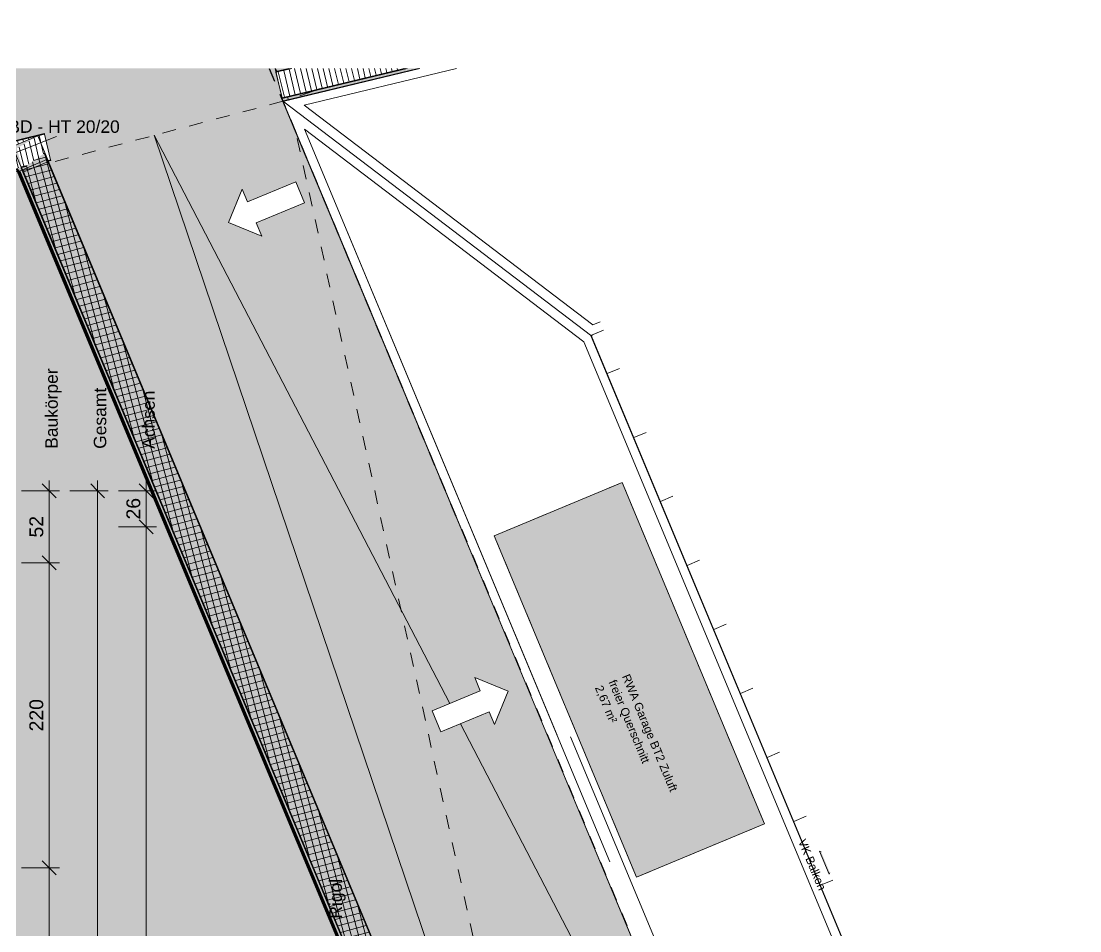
# Model space of a CAD drawing. Header units: metres. Extents: x -67.4 to -19.1, y 43.9 to 93.
# Drawn here: x -33.36 to -25.72, y 80.06 to 86.63 of the extents above; entities that cross this region are included whole.
import ezdxf

# ---------------------------------------------------------------- set-up
doc = ezdxf.new("R2010")
doc.units = ezdxf.units.M
doc.linetypes.add('Verdeckt', pattern=[0.003, 0.002, -0.001])
doc.linetypes.add('Verdeckt Unten', pattern=[0.005, 0.003, -0.002])
for name, color, linetype, lineweight in [('A-DETL-GENF_', 92, 'Continuous', 13), ('A-DETL-MBND', 5, 'Continuous', 5), ('A_2D', 7, 'Continuous', 13), ('A_Bemassung-50_', 4, 'Continuous', 9), ('A_Bemassung_', 4, 'Continuous', 9), ('A_Beschriftung_', 7, 'Continuous', 9), ('A_Decken', 8, 'Continuous', 13), ('A_Durchbruch_', 7, 'Continuous', 5), ('A_Fenster', 7, 'Continuous', 13), ('A_Raeume', 7, 'Continuous', 13), ('A_Raeume_', 7, 'Continuous', 5), ('A_Waende', 7, 'Continuous', 13), ('M-EQPM', 50, 'Continuous', 5), ('M-EQPM-IDEN_', 50, 'Continuous', 9), ('Text', 130, 'Continuous', 9)]:
    doc.layers.add(name, color=color, linetype=linetype, lineweight=lineweight)
doc.styles.add('Arial_2', font='arial.ttf', dxfattribs={"height": 0.09})
doc.styles.add('Arial_5', font='arial.ttf', dxfattribs={"height": 0.1})
doc.styles.add('Arial_6', font='arial.ttf', dxfattribs={"height": 0.06})
doc.styles.add('Arial_9', font='arial.ttf', dxfattribs={"height": 0.0018})
doc.dimstyles.new('WGA-Bemaßung', dxfattribs={"dimscale": 0.3048, "dimtxt": 0.102026, "dimasz": 0.328084, "dimexe": 0.246063, "dimexo": 0.0625, "dimgap": 0.04101, "dimtad": 1, "dimdec": 1, "dimlfac": 100, "dimrnd": 0.5, "dimdsep": 46, "dimtxsty": 'Arial_5', "dimblk1": 'OBLIQUE', "dimblk2": 'OBLIQUE', "dimsah": 1, "dimcen": 0.09, "dimdle": 0.246063, "dimazin": 2, "dimtfac": 1, "dimtdec": 4, "dimtix": 1, "dimtmove": 0, "dimatfit": 3, "dimfxl": 0.656168, "dimfxlon": 1, "dimtvp": 1, "dimtolj": 1, "dimtzin": 0, "dimarcsym": 2})

# ---------------------------------------------------------------- blocks, each defined once
blk = doc.blocks.new('Pfosten rechteckig - 0060x0150_PfostenRiegel-11108669-263_PP_00EG_BT2')
at = {"layer": 'A_Fenster', "lineweight": 5}
blk.add_line((-31.468, 86.0498), (-31.4228, 85.9416), dxfattribs=at)
blk = doc.blocks.new('HLS_Rigol - 20x8cm-9179607-263_PP_00EG_BT2')
at = {"layer": 'A-DETL-MBND'}
for p, q in [((-33.3469, 85.5559), (-33.1715, 85.629)), ((-28.8203, 75.1965), (-33.1715, 85.629)), ((-33.1697, 85.6298), (-33.1669, 85.631)), ((-28.8185, 75.1973), (-33.1697, 85.6298)), ((-28.8157, 75.1985), (-33.1669, 85.631)), ((-28.8157, 75.1985), (-33.1669, 85.631)), ((-33.3515, 85.554), (-33.3505, 85.5544)), ((-29.0003, 75.1215), (-33.3515, 85.554)), ((-29.0003, 75.1215), (-33.3515, 85.554)), ((-33.3482, 85.5551), (-33.3468, 85.5557)), ((-28.9976, 75.1226), (-33.3473, 85.5516)), ((-33.3469, 85.5557), (-33.3469, 85.5559)), ((-28.9957, 75.1234), (-33.3469, 85.5559))]:
    blk.add_line(p, q, dxfattribs=at)
blk = doc.blocks.new('HLS_Rigol - 20x8cm-9179608-263_PP_00EG_BT2')
at = {"layer": 'M-EQPM'}
for p, q in [((-31.4253, 86.286), (-31.5202, 86.2631)), ((-30.5717, 86.286), (-31.4734, 86.0687))]:
    blk.add_line(p, q, dxfattribs=at)
blk = doc.blocks.new('HLS_Rigol - 20x8cm-9179609-263_PP_00EG_BT2')
at = {"layer": 'M-EQPM'}
for p, q in [((-33.1902, 85.8167), (-48.0011, 82.2475)), ((-33.3239, 85.5788), (-33.3525, 85.5719)), ((-33.1644, 85.6172), (-33.1664, 85.6167)), ((-33.1433, 85.6223), (-33.1615, 85.6179))]:
    blk.add_line(p, q, dxfattribs=at)
blk = doc.blocks.new('Lamellen - Lamellen-9999674-263_PP_00EG_BT2')
at = {"layer": 'A_2D'}
for p, q in [((4.0841, 91.5266), (4.0809, 91.5321)), ((4.0861, 91.5321), (4.0809, 91.5321)), ((5.0717, 91.3748), (4.0861, 91.5321)), ((4.0861, 91.5321), (4.0893, 91.5266)), ((4.0815, 91.5221), (4.081, 85.5979)), ((4.0815, 91.5221), (4.0841, 91.5266)), ((4.0854, 91.5243), (4.0815, 91.5221)), ((4.0841, 91.5266), (4.0893, 91.5266)), ((4.0893, 91.5266), (4.0854, 91.5243)), ((4.0854, 91.5243), (5.4848, 89.1108)), ((4.2109, 91.4464), (5.3273, 91.2682)), ((5.5235, 89.1825), (4.2109, 91.4464)), ((5.328, 91.268), (4.211, 91.4462)), ((4.146, 85.5607), (4.1464, 91.2861)), ((4.1464, 91.2861), (5.4159, 89.0948)), ((4.1469, 91.2853), (4.1466, 86.5486)), ((5.5809, 89.1825), (5.5235, 89.1825)), ((5.4159, 89.0948), (5.4155, 84.3565)), ((5.4805, 84.2915), (5.4808, 89.1085)), ((5.4808, 89.1085), (5.4848, 89.1108)), ((5.4834, 89.1101), (5.4831, 84.2961)), ((5.4848, 89.1108), (5.4887, 89.1131)), ((5.4861, 89.1175), (5.5809, 89.1175)), ((5.4887, 89.1131), (5.4861, 89.1175)), ((4.0809, 84.4975), (4.0809, 84.2923)), ((4.1459, 84.3572), (4.1459, 84.4975)), ((4.1464, 84.4975), (4.1464, 84.3581)), ((4.1464, 84.3581), (4.1459, 84.3572)), ((5.4155, 84.3565), (4.1459, 84.3572)), ((4.1464, 84.3581), (5.4155, 84.3574)), ((4.0809, 84.2923), (5.4805, 84.2915)), ((5.4831, 84.2961), (5.4805, 84.2915))]:
    blk.add_line(p, q, dxfattribs=at)
blk = doc.blocks.new('Pfosten rechteckig - 0060x0150_PfostenRiegel-11108527-263_PP_00EG_BT2')
at = {"layer": 'A_Fenster', "lineweight": 5}
for p, q in [((-28.76, 79.5572), (-30.5385, 83.8212)), ((-29.3926, 81.4634), (-28.6216, 79.6149)), ((-28.6216, 79.6149), (-28.76, 79.5572))]:
    blk.add_line(p, q, dxfattribs=at)
blk = doc.blocks.new('Pfosten rechteckig - 0060x0150_PfostenRiegel-11108668-263_PP_00EG_BT2')
at = {"layer": 'A_Fenster', "lineweight": 5}
blk.add_line((-31.4672, 86.05), (-31.468, 86.0498), dxfattribs=at)
blk = doc.blocks.new('Pfosten rechteckig - 0060x0150_PfostenRiegel-11108555-263_PP_00EG_BT2')
at = {"layer": 'A_Fenster', "lineweight": 5}
blk.add_line((-30.9234, 84.7441), (-31.4015, 85.8905), dxfattribs=at)
blk = doc.blocks.new('Pfosten rechteckig - 0060x0150_PfostenRiegel-11108556-263_PP_00EG_BT2')
at = {"layer": 'A_Fenster', "lineweight": 5}
blk.add_line((-31.4015, 85.8905), (-31.4228, 85.9416), dxfattribs=at)
blk = doc.blocks.new('Symbol_Schatten - Bodendurchbruch_Schatten-V83-263_PP_00EG_BT2')
at = {"layer": 'A_2D'}
for p, q in [((-0.0961, -0.1), (-0.0981, -0.1)), ((0.0959, -0.1), (0.0939, -0.1)), ((0.1, -0.1), (0.0989, -0.1)), ((0.1, -0.0919), (0.1, -0.0939)), ((0.1, -0.0969), (0.1, -0.1))]:
    blk.add_line(p, q, dxfattribs=at)
at = {"layer": 'A_Durchbruch_'}
for p, q in [((-0.0981, -0.1), (-0.0961, -0.1)), ((0.0939, -0.1), (0.0959, -0.1)), ((0.0989, -0.1), (0.1, -0.1)), ((0.1, -0.0939), (0.1, -0.0919)), ((0.1, -0.1), (0.1, -0.0969))]:
    blk.add_line(p, q, dxfattribs=at)
blk = doc.blocks.new('Symbol_Schatten - Bodendurchbruch_Schatten-V84-263_PP_00EG_BT2')
at = {"layer": 'A-DETL-GENF_'}
blk.add_hatch(color=256, dxfattribs=at).paths.add_polyline_path([(-0.1, -0.1), (-0.075, 0.075), (0.0959, 0.1), (-0.1, 0.1), (-0.1, -0.092)])
at = {"layer": 'A_2D'}
for p, q in [((-0.1, -0.1), (-0.1, 0.1)), ((-0.1, 0.1), (0.1, 0.1)), ((0.1, 0.1), (0.1, -0.1)), ((0.1, -0.1), (-0.1, -0.1))]:
    blk.add_line(p, q, dxfattribs=at)
at = {"layer": 'A_Durchbruch_'}
for p, q in [((0.1, 0.1), (-0.1, 0.1)), ((-0.1, 0.1), (-0.1, -0.1)), ((0.1, -0.1), (0.1, 0.1)), ((-0.1, -0.1), (0.1, -0.1))]:
    blk.add_line(p, q, dxfattribs=at)
blk = doc.blocks.new('Dtai_Pfeil-Abluft-Zuluft - Ab-_Zuluft-8629826-263_PP_00EG_BT2')
at = {"layer": 'A-DETL-GENF_'}
for p, q in [((0.0791, 0.3802), (-0.1053, 0.1957)), ((0.2636, 0.1957), (0.0791, 0.3802)), ((-0.1053, 0.1957), (-0.0009, 0.1957)), ((-0.0009, 0.1957), (-0.0009, -0.1815)), ((0.1631, -0.1815), (0.1631, 0.1957)), ((0.1631, 0.1957), (0.2636, 0.1957)), ((-0.0009, -0.1815), (0.1631, -0.1815))]:
    blk.add_line(p, q, dxfattribs=at)
blk = doc.blocks.new('DIMBLOCK73-263_PP_00EG_BT2')
at = {"layer": 'A_Bemassung-50_', "lineweight": 35, "transparency": 16777216}
for p, q in [((-32.4556, 83.2392), (-32.5056, 83.2892)), ((-32.4556, 83.2392), (-32.4056, 83.1892)), ((-32.4557, 82.9792), (-32.5057, 83.0292)), ((-32.4557, 82.9792), (-32.4057, 82.9292))]:
    blk.add_line(p, q, dxfattribs=at)
at = {"layer": 'A_Bemassung-50_', "transparency": 16777216}
for p, q in [((-32.4556, 83.3142), (-32.4557, 82.9792)), ((-32.4556, 83.2392), (-32.6556, 83.2392)), ((-32.4556, 83.2392), (-32.3806, 83.2392)), ((-32.4557, 82.9792), (-32.6557, 82.9792)), ((-32.4557, 82.9792), (-32.3807, 82.9792))]:
    blk.add_line(p, q, dxfattribs=at)
at = {"layer": 'A_Bemassung-50_', "color": 0, "transparency": 16777216, "insert": (-32.598, 83.0323), "char_height": 0.1, "width": 0.184588, "attachment_point": 1, "rotation": 90, "line_spacing_factor": 0.941778, "style": 'Arial_5'}
blk.add_mtext('26', dxfattribs=at)
blk = doc.blocks.new('_Oblique')
at = {"color": 0, "linetype": 'ByBlock', "lineweight": -2}
blk.add_line((-0.5, -0.5), (0.5, 0.5), dxfattribs=at)
blk = doc.blocks.new('DIMBLOCK74-263_PP_00EG_BT2')
at = {"layer": 'A_Bemassung-50_', "transparency": 16777216}
for p, q in [((-32.4557, 82.9792), (-32.6557, 82.9792)), ((-32.4557, 82.9792), (-32.4559, 75.786)), ((-32.4557, 82.9792), (-32.3807, 82.9792)), ((-32.4559, 75.786), (-32.5309, 75.786)), ((-32.4559, 75.786), (-32.2559, 75.786))]:
    blk.add_line(p, q, dxfattribs=at)
at = {"layer": 'A_Bemassung-50_', "lineweight": 35, "transparency": 16777216}
for p, q in [((-32.4557, 82.9792), (-32.5057, 83.0292)), ((-32.4557, 82.9792), (-32.4057, 82.9292)), ((-32.4559, 75.786), (-32.5059, 75.836)), ((-32.4559, 75.786), (-32.4059, 75.736))]:
    blk.add_line(p, q, dxfattribs=at)
at = {"layer": 'A_Bemassung-50_', "color": 0, "transparency": 16777216, "insert": (-32.5981, 79.2092), "char_height": 0.1, "width": 0.416266, "attachment_point": 1, "rotation": 90, "line_spacing_factor": 0.941778, "style": 'Arial_5'}
blk.add_mtext('719,5', dxfattribs=at)
blk = doc.blocks.new('DIMBLOCK81-263_PP_00EG_BT2')
at = {"layer": 'A_Bemassung-50_', "lineweight": 35, "transparency": 16777216}
for p, q in [((-32.8056, 83.2393), (-32.8556, 83.2893)), ((-32.8056, 83.2393), (-32.7556, 83.1893)), ((-32.8067, 48.5739), (-32.8567, 48.6239)), ((-32.8067, 48.5739), (-32.7567, 48.5239))]:
    blk.add_line(p, q, dxfattribs=at)
at = {"layer": 'A_Bemassung-50_', "transparency": 16777216}
for p, q in [((-32.8056, 83.3143), (-32.8067, 48.4989)), ((-32.8056, 83.2393), (-33.0056, 83.2393)), ((-32.8056, 83.2393), (-32.7306, 83.2392)), ((-32.8067, 48.5739), (-33.0067, 48.5739)), ((-32.8067, 48.5739), (-32.7317, 48.5739))]:
    blk.add_line(p, q, dxfattribs=at)
at = {"layer": 'A_Bemassung-50_', "color": 0, "transparency": 16777216, "insert": (-32.9485, 65.6947), "char_height": 0.1, "width": 0.50856, "attachment_point": 1, "rotation": 90, "line_spacing_factor": 0.941778, "style": 'Arial_5'}
blk.add_mtext('3466,5', dxfattribs=at)
blk = doc.blocks.new('DIMBLOCK82-263_PP_00EG_BT2')
at = {"layer": 'A_Bemassung-50_', "lineweight": 35, "transparency": 16777216}
for p, q in [((-33.1556, 83.2393), (-33.2056, 83.2893)), ((-33.1556, 83.2393), (-33.1056, 83.1893)), ((-33.1557, 82.7193), (-33.2057, 82.7693)), ((-33.1557, 82.7193), (-33.1057, 82.6693))]:
    blk.add_line(p, q, dxfattribs=at)
at = {"layer": 'A_Bemassung-50_', "transparency": 16777216}
for p, q in [((-33.1556, 83.3143), (-33.1557, 82.7193)), ((-33.1556, 83.2393), (-33.3556, 83.2393)), ((-33.1556, 83.2393), (-33.0806, 83.2393)), ((-33.1557, 82.7193), (-33.3557, 82.7193)), ((-33.1557, 82.7193), (-33.0807, 82.7193))]:
    blk.add_line(p, q, dxfattribs=at)
at = {"layer": 'A_Bemassung-50_', "color": 0, "transparency": 16777216, "insert": (-33.298, 82.9024), "char_height": 0.1, "width": 0.184588, "attachment_point": 1, "rotation": 90, "line_spacing_factor": 0.941778, "style": 'Arial_5'}
blk.add_mtext('52', dxfattribs=at)
blk = doc.blocks.new('DIMBLOCK83-263_PP_00EG_BT2')
at = {"layer": 'A_Bemassung-50_', "lineweight": 35, "transparency": 16777216}
for p, q in [((-33.1557, 82.7193), (-33.2057, 82.7693)), ((-33.1557, 82.7193), (-33.1057, 82.6693)), ((-33.1557, 80.5187), (-33.2057, 80.5687)), ((-33.1557, 80.5187), (-33.1057, 80.4687))]:
    blk.add_line(p, q, dxfattribs=at)
at = {"layer": 'A_Bemassung-50_', "transparency": 16777216}
for p, q in [((-33.1557, 82.7193), (-33.3557, 82.7193)), ((-33.1557, 82.7193), (-33.1557, 80.5187)), ((-33.1557, 82.7193), (-33.0807, 82.7193)), ((-33.1557, 80.5187), (-33.3557, 80.5187)), ((-33.1557, 80.5187), (-33.0807, 80.5187))]:
    blk.add_line(p, q, dxfattribs=at)
at = {"layer": 'A_Bemassung-50_', "color": 0, "transparency": 16777216, "insert": (-33.298, 81.5036), "char_height": 0.1, "width": 0.276883, "attachment_point": 1, "rotation": 90, "line_spacing_factor": 0.941778, "style": 'Arial_5'}
blk.add_mtext('220', dxfattribs=at)
blk = doc.blocks.new('DIMBLOCK84-263_PP_00EG_BT2')
at = {"layer": 'A_Bemassung-50_', "lineweight": 35, "transparency": 16777216}
for p, q in [((-33.1557, 80.5187), (-33.2057, 80.5687)), ((-33.1557, 80.5187), (-33.1057, 80.4687)), ((-33.1566, 50.3993), (-33.2066, 50.4493)), ((-33.1566, 50.3993), (-33.1066, 50.3493))]:
    blk.add_line(p, q, dxfattribs=at)
at = {"layer": 'A_Bemassung-50_', "transparency": 16777216}
for p, q in [((-33.1557, 80.5187), (-33.3557, 80.5187)), ((-33.1557, 80.5187), (-33.1566, 50.3993)), ((-33.1557, 80.5187), (-33.0807, 80.5187)), ((-33.1566, 50.3993), (-33.3566, 50.3993)), ((-33.1566, 50.3993), (-33.0816, 50.3993))]:
    blk.add_line(p, q, dxfattribs=at)
at = {"layer": 'A_Bemassung-50_', "color": 0, "transparency": 16777216, "insert": (-33.2985, 65.3051), "char_height": 0.1, "width": 0.369177, "attachment_point": 1, "rotation": 90, "line_spacing_factor": 0.941778, "style": 'Arial_5'}
blk.add_mtext('3012', dxfattribs=at)
blk = doc.blocks.new('BS_Maßkette_AT_PP - unten oder rechts-9573063-263_PP_00EG_BT2')
at = {"layer": 'A_Beschriftung_', "char_height": 0.0018, "attachment_point": 1, "style": 'Arial_9'}
for s, insert, width in [('Rohbauöffnungen', (-0.00017, 0.00021), 0.0238101), ('Fensterachsen', (-0.00018, -0.00679), 0.019481), ('Wände', (-0.00023, -0.01379), 0.0096203), ('Baukörper', (-0.00023, -0.02079), 0.0137089), ('Gesamt', (-0.00023, -0.02779), 0.0102616), ('Achsen', (-0.00023, -0.03479), 0.0099409)]:
    blk.add_mtext(s, dxfattribs=dict(at, insert=insert, width=width))

msp = doc.modelspace()

# ---------------------------------------------------------------- hatches: boundary and pattern name
at = {"layer": 'A-DETL-GENF_'}
h = msp.add_hatch(color=10, dxfattribs=at)
h.paths.add_polyline_path([(-31.4734, 86.0687), (-31.4736, 86.0689), (-31.4741, 86.0708)])
h.paths.add_polyline_path([(-54.348, 82.0347), (-54.348, 82.0347), (-54.348, 81.5218)])
h.paths.add_polyline_path([(-26.345, 60.4026), (-21.5984, 62.3836), (-31.4679, 86.0482), (-31.4666, 86.0487), (-31.4678, 86.0497), (-31.4631, 86.0517), (-30.4929, 86.286), (-30.5717, 86.286), (-31.4734, 86.0687), (-31.4739, 86.0719), (-30.5855, 86.286), (-30.5929, 86.286), (-31.4747, 86.0737), (-31.5188, 86.2585), (-31.4048, 86.286), (-31.4125, 86.286), (-31.5196, 86.2605), (-31.5198, 86.2634), (-31.4267, 86.286), (-36.7066, 86.286), (-54.348, 82.0347), (-54.348, 80.5193), (-54.3319, 80.5193), (-54.3324, 80.6049), (-54.3351, 80.7646), (-54.3318, 80.7647), (-54.3317, 80.7647), (-54.3277, 80.7648), (-54.328, 80.9597), (-54.3287, 80.863), (-54.3287, 82.0347), (-54.3267, 82.0345), (-54.3267, 80.7648), (-54.1368, 80.768), (-54.1368, 80.7696), (-54.1348, 80.7701), (-54.1348, 80.7633), (-47.9997, 82.2417), (-47.9995, 82.2428), (-33.189, 85.8119), (-33.1445, 85.6271), (-33.1624, 85.6228), (-33.1616, 85.621), (-33.1626, 85.6207), (-33.1861, 85.6771), (-33.1886, 85.6753), (-33.1664, 85.6218), (-33.1683, 85.6214), (-33.1903, 85.6741), (-33.313, 85.5865), (-33.3538, 85.5767), (-33.3533, 85.5748), (-33.3173, 85.5834), (-33.3239, 85.5788), (-33.3525, 85.5718), (-33.3482, 85.5551), (-33.3469, 85.5557), (-33.3402, 85.5398), (-33.342, 85.5391), (-33.3463, 85.5477), (-33.3438, 85.5383), (-33.3573, 85.5707), (-54.1193, 80.568), (-54.1199, 80.568), (-54.1202, 80.5693), (-47.9653, 82.0525), (-47.9655, 82.0537), (-47.955, 82.0562), (-47.9555, 82.0581), (-47.9658, 82.0557), (-47.9849, 82.1802), (-47.9996, 82.2397), (-54.1368, 80.7607), (-54.1368, 80.7645), (-54.1348, 80.765), (-54.1352, 80.7667), (-54.1368, 80.7665), (-54.1368, 80.7677), (-54.3097, 80.7401), (-54.3267, 80.6041), (-54.3267, 80.5195), (-54.1314, 80.5664), (-54.1314, 80.5645), (-54.3186, 80.5193), (-54.3055, 80.5195), (-54.1314, 80.5611), (-54.1311, 80.544), (-33.3678, 85.547), (-29.0084, 75.0947), (-28.9873, 75.1032), (-28.9868, 75.102), (-29.0078, 75.0932), (-28.9346, 74.9178), (-28.7383, 74.9999), (-28.7582, 75.0475), (-28.9745, 75.1032), (-28.787, 75.1813), (-28.714, 75.0059), (-28.7323, 74.9983), (-28.7521, 75.0459), (-28.7558, 75.0469), (-28.7358, 74.9988), (-28.9339, 74.916), (-28.9326, 74.9129), (-28.7133, 75.0041), (-28.7121, 75.0013), (-28.9313, 74.9099), (-24.1646, 63.4811), (-24.2425, 63.4486), (-24.254, 63.4762), (-25.7325, 62.858), (-25.7215, 62.8309), (-25.8504, 62.7771), (-25.8501, 62.7763), (-25.9245, 62.7452), (-37.3485, 62.7455), (-37.3485, 62.4685), (-37.3061, 62.4685), (-37.3061, 60.6085), (-37.3486, 60.6085), (-37.3486, 60.4029), (-26.9497, 60.4026)])
h.paths.add_polyline_path([(-32.5554, 60.4697), (-32.7006, 60.8179), (-32.7934, 60.7792), (-32.6941, 61.0205), (-32.4529, 60.9212), (-32.5493, 60.881), (-32.4041, 60.5329), (-32.5493, 60.4723)])
h.paths.add_polyline_path([(-35.2576, 60.9494), (-35.3486, 61.0384), (-35.2596, 61.1294), (-35.2578, 60.9648)])
h.paths.add_polyline_path([(-36.2877, 60.9591), (-36.6877, 61.3591), (-36.2877, 61.7591), (-36.2877, 60.9648)])
h.paths.add_polyline_path([(-22.1086, 62.4476), (-22.4165, 63.186), (-21.8934, 62.9708), (-22.0587, 62.569)])
h.paths.add_polyline_path([(-36.4396, 62.6084), (-36.5306, 62.6974), (-36.3506, 62.6994)])
h.paths.add_polyline_path([(-28.9777, 75.104), (-28.9825, 75.1053), (-28.7889, 75.1859), (-28.7879, 75.1831), (-28.9232, 75.1267)])
h.paths.add_polyline_path([(-54.3277, 80.5193), (-54.328, 80.5939), (-54.3317, 80.5647), (-54.3317, 80.5193), (-54.328, 80.5193)])
h.paths.add_polyline_path([(-54.1318, 80.7677), (-54.1313, 80.771), (-38.7903, 84.4672), (-33.1902, 85.8167), (-33.1895, 85.8138), (-54.1311, 80.7678), (-54.1318, 80.7677)])
h.paths.add_polyline_path([(-54.1368, 80.8641), (-54.1368, 82.0345), (-54.1352, 82.0345), (-54.1361, 80.965), (-54.1368, 80.8665)])
h.paths.add_polyline_path([(-54.1318, 80.8642), (-54.1314, 82.0345), (-54.1305, 82.0345), (-54.1318, 80.8665)])
h.paths.add_polyline_path([(-30.3289, 81.4999), (-30.3921, 81.6512), (-30.0439, 81.7964), (-30.0841, 81.8928), (-29.8428, 81.7936), (-29.9421, 81.5523), (-29.9808, 81.6451), (-30.2388, 81.5375)])
h.paths.add_polyline_path([(-47.955, 82.0562), (-38.7903, 84.2645), (-33.3585, 85.5735), (-33.3593, 85.5754), (-47.9554, 82.0579)])
h.paths.add_polyline_path([(-48.4013, 83.3482), (-48.4013, 83.3483), (-48.4012, 83.3522)])
h.paths.add_polyline_path([(-31.6205, 85.0758), (-31.8618, 85.175), (-31.7625, 85.4163), (-31.7238, 85.3235), (-31.3756, 85.4687), (-31.3127, 85.3173), (-31.6607, 85.1722)])
h.paths.add_polyline_path([(-33.1664, 85.6167), (-33.1673, 85.6196), (-33.1656, 85.62), (-33.1644, 85.6172)])
h.paths.add_polyline_path([(-33.1615, 85.6179), (-33.1626, 85.6207), (-33.144, 85.6252), (-33.1433, 85.6223), (-33.1604, 85.6182)])
at = {"layer": 'A-DETL-GENF_', "lineweight": 5}
h = msp.add_hatch(dxfattribs=at)
h.set_pattern_fill('FP_153', color=55, style=0, pattern_type=2)
h.set_pattern_definition([(90, (0, 0), (-0.17961, 0.17961), [0.04762, -0.31159]), (45, (0, 0), (-0.1796051, 0.1796051), [0.04762, -0.20637]), (135, (0, 0), (-0.1796051, -0.1796051), [0.04763, -0.20638])])
h.paths.add_polyline_path([(-37.3486, 60.3613), (-37.3486, 60.3613), (-37.3486, 60.3156)])
h.paths.add_polyline_path([(-35.3489, 51.4717), (-33.1164, 52.4292), (-30.6868, 53.4236), (-33.5804, 60.3613), (-37.3486, 60.3613), (-37.3486, 58.7433), (-37.3087, 58.7433), (-37.3087, 57.6933), (-37.3487, 57.6933), (-37.3487, 55.5027), (-35.3488, 55.5027), (-35.3489, 51.5547)])
h.paths.add_polyline_path([(-37.3437, 56.8374), (-37.3437, 56.8374), (-37.3437, 56.8472)])
h.paths.add_polyline_path([(-37.3437, 56.8947), (-37.3437, 56.8947), (-37.3437, 56.9045)])
h.paths.add_polyline_path([(-37.3437, 56.9045), (-37.3437, 56.9045), (-37.3437, 56.9069)])
h.paths.add_polyline_path([(-36.4174, 59.3781), (-36.5974, 59.3787), (-36.5071, 59.4684), (-36.4202, 59.3809)])
h.paths.add_polyline_path([(-37.2216, 59.625), (-37.2216, 59.6964), (-37.2194, 59.7001), (-37.2156, 59.7146), (-37.2156, 59.7295), (-37.2195, 59.7439), (-37.2216, 59.7481), (-37.2216, 59.825), (-37.0216, 59.825), (-37.1966, 59.8), (-37.2184, 59.6469)])
h.paths.add_polyline_path([(-36.6343, 69.4084), (-36.7253, 69.4974), (-36.5453, 69.4994), (-36.6343, 69.4084)])
h.paths.add_polyline_path([(-35.3484, 67.8384), (-35.2594, 67.9294), (-35.2574, 67.7494), (-35.3483, 67.8383)])
h.paths.add_polyline_path([(-26.0004, 62.7867), (-30.8539, 74.4236), (-29.207, 75.1105), (-29.8148, 76.5678), (-29.6629, 76.6314), (-33.3807, 85.5445), (-42.4995, 83.347), (-37.3499, 83.3469), (-37.3495, 80.0874), (-37.348, 80.0874), (-37.3481, 79.0374), (-37.3494, 79.0374), (-37.3493, 77.9662), (-37.3481, 77.9662), (-37.3481, 76.9162), (-37.3492, 76.9162), (-37.3489, 74.7124), (-37.3082, 74.7124), (-37.3082, 73.6624), (-37.3488, 73.6621), (-37.3482, 71.3187), (-37.3083, 71.3187), (-37.3083, 70.2687), (-37.3484, 70.2686), (-37.3483, 69.4084), (-35.3483, 69.4084), (-35.3483, 62.787), (-26.1275, 62.7867)])
h.paths.add_polyline_path([(-34.7775, 63.9216), (-35.2976, 63.9216), (-35.0375, 64.1817), (-34.8435, 63.9876)])
h.paths.add_polyline_path([(-32.1717, 64.3434), (-32.1717, 64.3434), (-32.1375, 64.3434)])
h.paths.add_polyline_path([(-32.1375, 64.3434), (-32.1375, 64.3434), (-32.104, 64.3434)])
h.paths.add_polyline_path([(-32.0377, 64.3434), (-32.0377, 64.3434), (-32.0045, 64.3434)])
h.paths.add_polyline_path([(-32.2068, 64.3434), (-32.2067, 64.3434), (-32.2067, 64.3434)])
h.paths.add_polyline_path([(-32.104, 64.3434), (-32.104, 64.3434), (-32.1375, 64.3434)])
h.paths.add_polyline_path([(-32.0708, 64.3434), (-32.0708, 64.3434), (-32.104, 64.3434)])
h.paths.add_polyline_path([(-37.3433, 69.8402), (-37.3433, 69.8402), (-37.3433, 69.85)])
h.paths.add_polyline_path([(-37.3433, 69.8861), (-37.3433, 69.8861), (-37.3433, 69.8879)])
h.paths.add_polyline_path([(-36.3694, 72.4781), (-36.5494, 72.4787), (-36.4591, 72.5684)])
h.paths.add_polyline_path([(-37.2207, 73.2922), (-37.2207, 73.3665), (-37.2195, 73.3685), (-37.2157, 73.383), (-37.2157, 73.3979), (-37.2207, 73.4141), (-37.2207, 73.4922), (-37.0207, 73.4922), (-37.1957, 73.4672), (-37.2194, 73.3008)])
h.paths.add_polyline_path([(-35.2572, 74.5942), (-35.3482, 74.6831), (-35.2592, 74.7741), (-35.2572, 74.5993)])
h.paths.add_polyline_path([(-29.7234, 76.7179), (-29.7234, 76.718), (-29.7234, 76.718)])
h.paths.add_polyline_path([(-29.7234, 76.7166), (-29.7234, 76.7166), (-29.7234, 76.7174)])
h.paths.add_polyline_path([(-29.7234, 76.7155), (-29.7234, 76.7155), (-29.7234, 76.7166)])
h.paths.add_polyline_path([(-29.7234, 76.7143), (-29.7234, 76.7143), (-29.7234, 76.7155)])
h.paths.add_polyline_path([(-29.7234, 76.713), (-29.7234, 76.713), (-29.7234, 76.7143)])
h.paths.add_polyline_path([(-29.7234, 76.7105), (-29.7234, 76.7105), (-29.7234, 76.7118)])
h.paths.add_polyline_path([(-29.7234, 76.7094), (-29.7234, 76.7095), (-29.7234, 76.7095)])
h.paths.add_polyline_path([(-36.2912, 76.7986), (-36.3822, 76.8876), (-36.2022, 76.8896), (-36.2413, 76.8496)])
h.paths.add_polyline_path([(-37.3131, 76.9137), (-37.3131, 76.9137), (-37.3481, 76.9137)])
h.paths.add_polyline_path([(-37.3131, 76.9137), (-37.3131, 76.9137), (-37.3481, 76.9137)])
h.paths.add_polyline_path([(-37.3481, 78.2928), (-37.3481, 78.2928), (-37.3481, 78.2975)])
h.paths.add_polyline_path([(-37.3431, 78.3624), (-37.3431, 78.3624), (-37.3431, 78.3723)])
h.paths.add_polyline_path([(-37.3431, 78.3723), (-37.3431, 78.3723), (-37.3431, 78.3798)])
h.paths.add_polyline_path([(-37.3431, 78.3798), (-37.3431, 78.3798), (-37.3431, 78.3846)])
h = msp.add_hatch(dxfattribs=at)
h.set_pattern_fill('FP_158', color=252, style=0, pattern_type=2)
h.set_pattern_definition([(112.64, (-1.742, 0.70164), (-0.4614709, -0.19247), []), (202.64, (-1.742, 0.70164), (0.19247, -0.4614709), [])])
h.paths.add_polyline_path([(-27.3889, 79.9123), (-27.2986, 79.95), (-27.5214, 80.4841), (-27.5258, 80.4734), (-27.5951, 80.6395), (-27.5844, 80.6351), (-29.154, 84.3986), (-29.2415, 84.3621), (-29.2376, 84.3588), (-29.2411, 84.3542), (-27.389, 79.9126)])
at = {"layer": 'A-DETL-GENF_'}
h = msp.add_hatch(color=254, dxfattribs=at)
h.paths.add_polyline_path([(-53.4585, 63.4283), (-53.4585, 63.8118), (-53.659, 63.8118), (-53.646, 63.5156), (-53.4585, 63.4283)])
h.paths.add_polyline_path([(-28.9161, 80.451), (-27.9932, 80.8359), (-29.021, 83.3002), (-29.9439, 82.9152), (-28.9232, 80.4679)])
msp.add_hatch(color=7, dxfattribs=at).paths.add_polyline_path([(-27.5258, 80.4734), (-27.5214, 80.4841), (-27.5844, 80.6351), (-27.5951, 80.6395)])
at = {"layer": 'A_2D', "lineweight": 5}
h = msp.add_hatch(dxfattribs=at)
h.set_pattern_fill('FP_100', color=256, style=0, pattern_type=2)
h.set_pattern_definition([(284.784, (-30.957, 79.768), (0.04834473, 0.0127588), []), (14.784, (-30.957, 79.768), (-0.0127588, 0.04834473), [])])
h.paths.add_polyline_path([(-28.7383, 74.9999), (-28.7582, 75.0475), (-28.9745, 75.1032), (-28.81, 75.1718), (-28.8108, 75.1736), (-28.9777, 75.104), (-28.9825, 75.1053), (-28.8119, 75.1764), (-33.1903, 85.6741), (-33.313, 85.5865), (-33.3525, 85.577), (-33.3533, 85.5748), (-33.3173, 85.5834), (-33.3239, 85.5788), (-33.3525, 85.5718), (-33.35, 85.5633), (-28.9868, 75.102), (-28.7482, 75.004)])
h = msp.add_hatch(dxfattribs=at)
h.set_pattern_fill('FP_99', color=256, style=0, pattern_type=2)
h.set_pattern_definition([(202.639, (-31.191, 80.331), (0.01924618, -0.04614742), []), (292.639, (-31.191, 80.331), (0.04614742, 0.01924618), [])])
h.paths.add_polyline_path([(-47.9668, 82.0521), (-47.9653, 82.0525), (-47.9655, 82.0537), (-47.955, 82.0562), (-47.9555, 82.0581), (-47.9658, 82.0557), (-47.9849, 82.1802), (-47.9996, 82.2397), (-48.0113, 82.2369), (-47.9676, 82.0552)])
h.paths.add_polyline_path([(-47.955, 82.0562), (-38.7903, 84.2645), (-33.3585, 85.5735), (-33.3593, 85.5754), (-47.9554, 82.0579)])
h.paths.add_polyline_path([(-33.3534, 85.5752), (-33.3525, 85.577), (-33.3538, 85.5767)])
at = {"layer": 'M-EQPM'}
h = msp.add_hatch(dxfattribs=at)
h.set_pattern_fill('FP_79', color=252, style=0, pattern_type=2)
h.set_pattern_definition([(103.543, (-17.804, 88.839), (-0.03888778, -0.009367), [])])
h.paths.add_polyline_path([(-31.4745, 86.0735), (-30.5929, 86.286), (-31.4039, 86.286), (-31.519, 86.2582), (-31.4802, 86.0972)])
h = msp.add_hatch(dxfattribs=at)
h.set_pattern_fill('FP_80', color=252, style=0, pattern_type=2)
h.set_pattern_definition([(103.549, (-33.024, 85.127), (-0.0388868, -0.00937107), [])])
h.paths.add_polyline_path([(-47.9554, 82.0579), (-33.3593, 85.5754), (-33.4208, 85.7229), (-33.2397, 85.7978), (-33.3881, 85.7095), (-33.3538, 85.5767), (-33.313, 85.5865), (-33.1903, 85.6741), (-33.1683, 85.6214), (-33.1664, 85.6219), (-33.1886, 85.6753), (-33.1861, 85.6771), (-33.1634, 85.6226), (-33.1445, 85.6271), (-33.189, 85.8119), (-48, 82.2427), (-47.9626, 82.0877), (-47.9631, 82.1343), (-47.9454, 82.0605), (-47.9555, 82.0581)])

# ---------------------------------------------------------------- linework, layer by layer
at = {"layer": 'A_2D', "linetype": 'Verdeckt', "lineweight": 25}
msp.add_line((-31.5665, 86.286), (-19.648, 57.7099), dxfattribs=at)
at = {"layer": 'A_2D'}
for p, q in [((-31.4679, 86.0497), (-31.5249, 86.286)), ((-31.4683, 86.0481), (-30.4812, 86.286)), ((-21.5984, 62.3836), (-31.4683, 86.0481)), ((-33.2395, 85.7997), (-33.2383, 85.802)), ((-33.2375, 85.8002), (-33.2383, 85.802)), ((-32.397, 85.8038), (-28.8039, 75.1702)), ((-30.2636, 81.7048), (-32.397, 85.8038)), ((-28.8119, 75.1764), (-33.1903, 85.6741)), ((-28.8101, 75.1771), (-33.1886, 85.6753)), ((-28.8073, 75.1783), (-33.1861, 85.6771)), ((-33.3572, 85.5677), (-33.3566, 85.5689)), ((-33.3534, 85.5752), (-33.3525, 85.577)), ((-33.3681, 85.5475), (-24.1646, 63.4811)), ((-33.3572, 85.5677), (-28.9933, 75.1046)), ((-33.3508, 85.5652), (-28.9868, 75.102)), ((-28.9894, 75.103), (-33.3473, 85.5516)), ((-29.154, 84.3986), (-29.2463, 84.3601)), ((-29.2463, 84.3601), (-27.3909, 79.9115)), ((-29.021, 83.3002), (-29.9439, 82.9152)), ((-27.9932, 80.8359), (-29.021, 83.3002)), ((-29.9439, 82.9152), (-28.9161, 80.451)), ((-27.2089, 75.8355), (-30.1877, 81.5588)), ((-28.9161, 80.451), (-27.9932, 80.8359))]:
    msp.add_line(p, q, dxfattribs=at)
at = {"layer": 'A_2D', "lineweight": 50}
msp.add_line((-29.6629, 76.6314), (-33.3882, 85.5633), dxfattribs=at)
at = {"layer": 'A_2D', "linetype": 'Verdeckt', "lineweight": 5}
for p, q in [((-29.021, 83.3002), (-29.9439, 82.9152)), ((-27.9932, 80.8359), (-29.021, 83.3002)), ((-29.9439, 82.9152), (-28.9161, 80.451)), ((-28.9161, 80.451), (-27.9932, 80.8359))]:
    msp.add_line(p, q, dxfattribs=at)
at = {"layer": 'A_2D', "lineweight": 5}
for p, q in [((-27.5844, 80.6351), (-27.5951, 80.6395)), ((-27.5951, 80.6395), (-27.5258, 80.4734)), ((-27.5258, 80.4734), (-27.5214, 80.4841))]:
    msp.add_line(p, q, dxfattribs=at)
at = {"layer": 'A_Beschriftung_'}
msp.add_line((-33.4208, 85.6691), (-33.1013, 85.7951), dxfattribs=at)
at = {"layer": 'A_Decken', "linetype": 'Verdeckt Unten'}
for p, q in [((-31.5123, 86.265), (-31.521, 86.286)), ((-31.5103, 86.2603), (-31.5111, 86.2622)), ((-31.2508, 86.1223), (-31.4214, 86.0618)), ((-31.2058, 86.1382), (-31.2215, 86.1327)), ((-31.4677, 86.0491), (-33.1555, 85.6036)), ((-31.4355, 86.0809), (-31.4363, 86.0827)), ((-31.427, 86.0604), (-31.4343, 86.0781)), ((-29.2787, 76.3085), (-31.3759, 85.829)), ((-33.1584, 85.6029), (-33.1604, 85.6023)), ((-33.3507, 85.5521), (-33.3673, 85.5477))]:
    msp.add_line(p, q, dxfattribs=at)
at = {"layer": 'A_Decken'}
for p, q in [((-33.163, 85.6138), (-33.1648, 85.613)), ((-33.1624, 85.6228), (-33.1616, 85.621)), ((-33.1604, 85.6182), (-33.1592, 85.6153)), ((-33.1592, 85.6153), (-33.1602, 85.6149)), ((-29.6505, 76.6362), (-33.3673, 85.5477)), ((-33.3402, 85.5398), (-33.342, 85.5391))]:
    msp.add_line(p, q, dxfattribs=at)
at = {"layer": 'A_Raeume', "color": 8, "linetype": 'Verdeckt'}
msp.add_line((-33.3804, 85.5446), (-29.7319, 76.797), dxfattribs=at)
at = {"layer": 'A_Raeume_', "flags": 128}
msp.add_lwpolyline([(-37.348, 80.4388), (-37.3481, 76.7254), (-31.3423, 76.7288), (-31.3419, 76.7288), (-29.7047, 76.7317), (-33.3804, 85.5446), (-42.4995, 83.347), (-41.0079, 83.347), (-40.4949, 83.347), (-37.3479, 83.3469), (-37.348, 80.5918)], close=True, dxfattribs=at)
msp.add_lwpolyline([(-29.154, 84.3986), (-29.2463, 84.3601), (-27.3909, 79.9115), (-27.2986, 79.95)], dxfattribs=at)
at = {"layer": 'A_Waende'}
msp.add_line((-30.5385, 83.8212), (-30.9234, 84.7441), dxfattribs=at)
at = {"layer": 'M-EQPM'}
for p, q in [((-31.4253, 86.286), (-31.5202, 86.2631)), ((-31.5195, 86.2602), (-31.5202, 86.2631)), ((-31.5198, 86.2605), (-31.5195, 86.2602)), ((-31.4125, 86.286), (-31.5195, 86.2602)), ((-31.519, 86.2582), (-31.5193, 86.2585)), ((-31.4039, 86.286), (-31.519, 86.2582)), ((-31.4745, 86.0735), (-31.519, 86.2582)), ((-30.5929, 86.286), (-31.4745, 86.0735)), ((-30.5845, 86.286), (-31.4741, 86.0716)), ((-30.5717, 86.286), (-31.4734, 86.0687)), ((-31.4748, 86.0738), (-31.4745, 86.0735)), ((-31.4741, 86.0716), (-31.4744, 86.0719)), ((-31.4734, 86.0687), (-31.4741, 86.0716)), ((-33.1902, 85.8167), (-48.0011, 82.2475)), ((-33.1895, 85.8138), (-48.0004, 82.2446)), ((-33.189, 85.8119), (-48, 82.2427)), ((-33.1902, 85.8167), (-33.1895, 85.8138)), ((-33.1902, 85.8167), (-33.1902, 85.8167)), ((-33.189, 85.8119), (-33.1445, 85.6271)), ((-33.189, 85.8119), (-33.189, 85.8119)), ((-33.313, 85.5865), (-33.3538, 85.5767)), ((-33.3173, 85.5834), (-33.3533, 85.5748)), ((-33.3239, 85.5788), (-33.3525, 85.5719)), ((-33.1664, 85.6219), (-33.1683, 85.6214)), ((-33.1656, 85.62), (-33.1676, 85.6195)), ((-33.1644, 85.6172), (-33.1664, 85.6167)), ((-33.1445, 85.6271), (-33.1634, 85.6226)), ((-33.144, 85.6252), (-33.1626, 85.6207)), ((-33.1433, 85.6223), (-33.1615, 85.6179)), ((-33.1441, 85.6252), (-33.144, 85.6252)), ((-33.144, 85.6252), (-33.1433, 85.6223))]:
    msp.add_line(p, q, dxfattribs=at)

# ---------------------------------------------------------------- block references
at = {"layer": 'A-DETL-GENF_'}
for p, rotation in [((-31.4804, 85.2483), 112.6400000000013), ((-30.2242, 81.7203), 292.6400000000007)]:
    msp.add_blockref('Dtai_Pfeil-Abluft-Zuluft - Ab-_Zuluft-8629826-263_PP_00EG_BT2', p, dxfattribs=dict(at, rotation=rotation))
at = {"layer": 'A-DETL-MBND'}
msp.add_blockref('HLS_Rigol - 20x8cm-9179607-263_PP_00EG_BT2', (0, 0), dxfattribs=at)
at = {"layer": 'A_2D', "rotation": 22.64000000000043}
for name, p in [('Lamellen - Lamellen-9999674-263_PP_00EG_BT2', (0, 0)), ('Symbol_Schatten - Bodendurchbruch_Schatten-V84-263_PP_00EG_BT2', (-33.29, 85.6691)), ('Symbol_Schatten - Bodendurchbruch_Schatten-V83-263_PP_00EG_BT2', (-33.29, 85.6691))]:
    msp.add_blockref(name, p, dxfattribs=at)
at = {"layer": 'A_Beschriftung_', "xscale": 50, "yscale": 50, "zscale": 50, "rotation": 90.0000000000003}
msp.add_blockref('BS_Maßkette_AT_PP - unten oder rechts-9573063-263_PP_00EG_BT2', (-34.2227, 83.5536), dxfattribs=at)
at = {"layer": 'A_Fenster', "lineweight": 5}
for name in ['Pfosten rechteckig - 0060x0150_PfostenRiegel-11108668-263_PP_00EG_BT2', 'Pfosten rechteckig - 0060x0150_PfostenRiegel-11108669-263_PP_00EG_BT2', 'Pfosten rechteckig - 0060x0150_PfostenRiegel-11108556-263_PP_00EG_BT2', 'Pfosten rechteckig - 0060x0150_PfostenRiegel-11108555-263_PP_00EG_BT2', 'Pfosten rechteckig - 0060x0150_PfostenRiegel-11108527-263_PP_00EG_BT2']:
    msp.add_blockref(name, (0, 0), dxfattribs=at)
at = {"layer": 'M-EQPM'}
for name in ['HLS_Rigol - 20x8cm-9179608-263_PP_00EG_BT2', 'HLS_Rigol - 20x8cm-9179609-263_PP_00EG_BT2']:
    msp.add_blockref(name, (0, 0), dxfattribs=at)

# ---------------------------------------------------------------- texts
at = {"layer": 'A_Beschriftung_', "insert": (-33.5262, 85.9116), "char_height": 0.09, "width": 1.046202, "attachment_point": 1, "style": 'Arial_2'}
msp.add_mtext('FBD - HT 20/20', dxfattribs=at)
at = {"layer": 'M-EQPM-IDEN_', "insert": (-31.1329, 80.153), "char_height": 0.09, "width": 0.3327, "attachment_point": 1, "rotation": 90, "style": 'Arial_2'}
msp.add_mtext('Rigol', dxfattribs=at)
at = {"layer": 'Text', "color": 7, "char_height": 0.06, "attachment_point": 1, "rotation": 292.64, "style": 'Arial_6'}
for s, insert, width in [('RWA Garage BT2 Zuluft', (-28.9672, 81.9239), 1.190506), ('2,67 m²', (-29.1625, 81.8425), 0.368776), ('freier Querschnitt', (-29.0648, 81.8832), 0.837763), ('VK Balkon', (-27.696, 80.7343), 0.505063)]:
    msp.add_mtext(s, dxfattribs=dict(at, insert=insert, width=width))

# ---------------------------------------------------------------- dimensions: what is measured, and where the dimension line sits
at = {"layer": 'A_Bemassung_'}
for base, p1, p2, override, picture, middle in [((-33.1557, 82.7193), (-33.3556, 83.2393), (-33.3557, 82.7193), {"dimpost": '<>', "dimfxl": 0.52}, 'DIMBLOCK82-263_PP_00EG_BT2', (-33.2192, 82.9793)), ((-32.8067, 48.5739), (-33.0056, 83.2393), (-33.0067, 48.5739), {"dimpost": '<>', "dimfxl": 34.665387}, 'DIMBLOCK81-263_PP_00EG_BT2', (-32.8698, 65.9066)), ((-32.4557, 82.9792), (-32.6556, 83.2392), (-32.6557, 82.9792), {"dimpost": '<>', "dimfxl": 0.26}, 'DIMBLOCK73-263_PP_00EG_BT2', (-32.5192, 83.1092)), ((-32.4559, 75.786), (-32.6557, 82.9792), (-32.2559, 75.786), {"dimpost": '<>', "dimfxl": 7.204329}, 'DIMBLOCK74-263_PP_00EG_BT2', (-32.5193, 79.3826)), ((-33.1557, 80.5187), (-33.3557, 82.7193), (-33.3557, 80.5187), {"dimpost": '<>', "dimfxl": 2.200604}, 'DIMBLOCK83-263_PP_00EG_BT2', (-33.2193, 81.619)), ((-33.1566, 50.3993), (-33.3557, 80.5187), (-33.3566, 50.3993), {"dimpost": '<>', "dimfxl": 30.119396}, 'DIMBLOCK84-263_PP_00EG_BT2', (-33.2198, 65.459))]:
    dim = msp.add_linear_dim(base=base, p1=p1, p2=p2, angle=89.99828, dimstyle='WGA-Bemaßung', override=override, dxfattribs=at)
    dim.commit()
    dim.dimension.update_dxf_attribs({"geometry": picture, "text_midpoint": middle})

doc.saveas('drawing.dxf')
